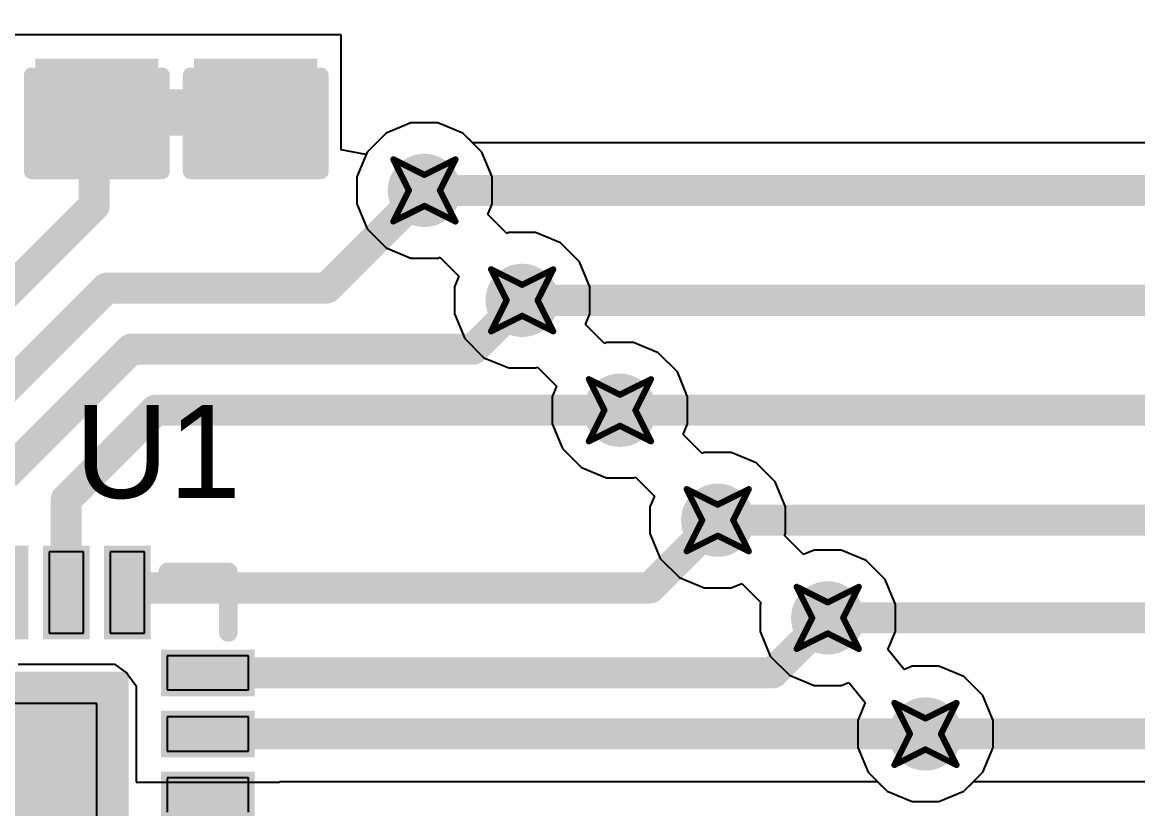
# Model space of a CAD drawing. Header units: inches. Extents: x -0.03 to 9.71, y 0.01 to 4.44.
# Drawn here: x 1.0201 to 1.3794, y 1.9149 to 2.1684 of the extents above; entities that cross this region are included whole.
import ezdxf

# ---------------------------------------------------------------- set-up
doc = ezdxf.new("R2010")
doc.units = ezdxf.units.IN
doc.header["$MEASUREMENT"] = 0
for name, color, linetype in [('Bottom Layer', 5, 'Continuous'), ('Drill Drawing', 1, 'Continuous'), ('Layer 1', 16, 'Continuous'), ('Layer 2', 76, 'Continuous'), ('Top Layer', 1, 'Continuous'), ('Top Overlay', 2, 'Continuous'), ('Top Paste', 8, 'Continuous'), ('Top Solder', 216, 'Continuous'), ('Via Holes', 16, 'Continuous')]:
    doc.layers.add(name, color=color, linetype=linetype)
doc.styles.add('Arial', font='', dxfattribs={"height": 0.2})
doc.styles.get('Arial').set_extended_font_data('Arial')

# ---------------------------------------------------------------- blocks, each defined once
blk = doc.blocks.new('40_LFCSP_WQ__6_6__6')
at = {"layer": 'Top Layer'}
for points in [[(0.08701, 0.08701), (0.08701, -0.08701), (-0.08701, -0.08701), (-0.08701, 0.08701)], [(0.12756, -0.06339), (0.12756, -0.07441), (0.10138, -0.07441), (0.10138, -0.06339)], [(0.12756, -0.08307), (0.12756, -0.09409), (0.10138, -0.09409), (0.10138, -0.08307)], [(0.05472, -0.10138), (0.05472, -0.12756), (0.0437, -0.12756), (0.0437, -0.10138)], [(0.07441, -0.10138), (0.07441, -0.12756), (0.06339, -0.12756), (0.06339, -0.10138)], [(0.09409, -0.10138), (0.09409, -0.12756), (0.08307, -0.12756), (0.08307, -0.10138)]]:
    blk.add_hatch(color=1, dxfattribs=at).paths.add_polyline_path(points)
at = {"layer": 'Top Solder'}
for points in [[(0.08901, 0.08901), (0.08901, -0.08901), (-0.08901, -0.08901), (-0.08901, 0.08901)], [(0.12956, -0.0417), (0.12956, -0.05672), (0.09938, -0.05672), (0.09938, -0.0417)], [(0.12956, -0.06139), (0.12956, -0.07641), (0.09938, -0.07641), (0.09938, -0.06139)], [(0.12956, -0.08107), (0.12956, -0.09609), (0.09938, -0.09609), (0.09938, -0.08107)], [(0.05672, -0.09938), (0.05672, -0.12956), (0.0417, -0.12956), (0.0417, -0.09938)], [(0.07641, -0.09938), (0.07641, -0.12956), (0.06139, -0.12956), (0.06139, -0.09938)], [(0.09609, -0.09938), (0.09609, -0.12956), (0.08107, -0.12956), (0.08107, -0.09938)]]:
    blk.add_hatch(color=216, dxfattribs=at).paths.add_polyline_path(points)
at = {"layer": 'Top Overlay', "const_width": 0.006}
for points in [[(0.12111, -0.10159), (0.12111, -0.12111)], [(0.10159, -0.12111), (0.12111, -0.12111)]]:
    blk.add_lwpolyline(points, dxfattribs=at)
at = {"layer": 'Top Overlay', "const_width": 0.003}
for points in [[(0.11961, -0.10159, 1), (0.12261, -0.10159, 1)], [(0.10009, -0.12111, 1), (0.10309, -0.12111, 1)], [(0.11961, -0.12111, 1), (0.12261, -0.12111, 1)], [(0.11961, -0.12111, 1), (0.12261, -0.12111, 1)]]:
    blk.add_lwpolyline(points, format="xyb", close=True, dxfattribs=at)
at = {"layer": 'Top Paste'}
for p, q in [((0.07874, -0.07874), (0.07874, 0.07874)), ((0.12756, -0.06339), (0.10138, -0.06339)), ((0.10138, -0.06339), (0.10138, -0.07441)), ((0.12756, -0.07441), (0.12756, -0.06339)), ((0.10138, -0.07441), (0.12756, -0.07441)), ((-0.07874, -0.07874), (0.07874, -0.07874)), ((0.12756, -0.08307), (0.10138, -0.08307)), ((0.10138, -0.08307), (0.10138, -0.09409)), ((0.12756, -0.09409), (0.12756, -0.08307)), ((0.10138, -0.09409), (0.12756, -0.09409)), ((0.05472, -0.10138), (0.0437, -0.10138)), ((0.05472, -0.12756), (0.05472, -0.10138)), ((0.07441, -0.10138), (0.06339, -0.10138)), ((0.06339, -0.10138), (0.06339, -0.12756)), ((0.07441, -0.12756), (0.07441, -0.10138)), ((0.08307, -0.10138), (0.08307, -0.12756)), ((0.09409, -0.10138), (0.08307, -0.10138)), ((0.09409, -0.12756), (0.09409, -0.10138)), ((0.0437, -0.12756), (0.05472, -0.12756)), ((0.06339, -0.12756), (0.07441, -0.12756)), ((0.08307, -0.12756), (0.09409, -0.12756))]:
    blk.add_line(p, q, dxfattribs=at)
blk = doc.blocks.new('C___0603_175')
at = {"layer": 'Top Layer'}
for points in [[(-0.015, 0.0175), (-0.015, -0.0175), (-0.045, -0.0175), (-0.045, 0.0175)], [(0.045, 0.0175), (0.045, -0.0175), (0.015, -0.0175), (0.015, 0.0175)]]:
    blk.add_hatch(color=1, dxfattribs=at).paths.add_polyline_path(points)
at = {"layer": 'Top Paste'}
for points in [[(-0.015, 0.0175), (-0.015, -0.0175), (-0.045, -0.0175), (-0.045, 0.0175)], [(0.045, 0.0175), (0.045, -0.0175), (0.015, -0.0175), (0.015, 0.0175)]]:
    blk.add_hatch(color=8, dxfattribs=at).paths.add_polyline_path(points)
at = {"layer": 'Top Solder'}
for points in [[(-0.01264, 0.01986), (-0.01264, -0.01986), (-0.04736, -0.01986), (-0.04736, 0.01986)], [(0.04736, 0.01986), (0.04736, -0.01986), (0.01264, -0.01986), (0.01264, 0.01986)]]:
    blk.add_hatch(color=216, dxfattribs=at).paths.add_polyline_path(points)
at = {"layer": 'Top Overlay', "const_width": 0.005}
for points in [[(-0.018, 0.021), (-0.049, 0.021)], [(-0.049, -0.021), (-0.049, 0.021)], [(0.049, 0.021), (0.018, 0.021)], [(0.049, -0.021), (0.049, 0.021)], [(-0.018, -0.021), (-0.049, -0.021)], [(0.049, -0.021), (0.018, -0.021)]]:
    blk.add_lwpolyline(points, dxfattribs=at)
at = {"layer": 'Top Overlay', "const_width": 0.0025}
for points in [[(-0.05025, 0.021, 1), (-0.04775, 0.021, 1)], [(-0.05025, 0.021, 1), (-0.04775, 0.021, 1)], [(-0.01925, 0.021, 1), (-0.01675, 0.021, 1)], [(0.01675, 0.021, 1), (0.01925, 0.021, 1)], [(0.04775, 0.021, 1), (0.05025, 0.021, 1)], [(0.04775, 0.021, 1), (0.05025, 0.021, 1)], [(-0.05025, -0.021, 1), (-0.04775, -0.021, 1)], [(-0.05025, -0.021, 1), (-0.04775, -0.021, 1)], [(-0.01925, -0.021, 1), (-0.01675, -0.021, 1)], [(0.01675, -0.021, 1), (0.01925, -0.021, 1)], [(0.04775, -0.021, 1), (0.05025, -0.021, 1)], [(0.04775, -0.021, 1), (0.05025, -0.021, 1)]]:
    blk.add_lwpolyline(points, format="xyb", close=True, dxfattribs=at)
blk = doc.blocks.new('C___0603_176')
at = {"layer": 'Top Layer'}
for points in [[(-0.015, 0.0175), (-0.015, -0.0175), (-0.045, -0.0175), (-0.045, 0.0175)], [(0.045, 0.0175), (0.045, -0.0175), (0.015, -0.0175), (0.015, 0.0175)]]:
    blk.add_hatch(color=1, dxfattribs=at).paths.add_polyline_path(points)
at = {"layer": 'Top Paste'}
for points in [[(-0.015, 0.0175), (-0.015, -0.0175), (-0.045, -0.0175), (-0.045, 0.0175)], [(0.045, 0.0175), (0.045, -0.0175), (0.015, -0.0175), (0.015, 0.0175)]]:
    blk.add_hatch(color=8, dxfattribs=at).paths.add_polyline_path(points)
at = {"layer": 'Top Solder'}
for points in [[(-0.01264, 0.01986), (-0.01264, -0.01986), (-0.04736, -0.01986), (-0.04736, 0.01986)], [(0.04736, 0.01986), (0.04736, -0.01986), (0.01264, -0.01986), (0.01264, 0.01986)]]:
    blk.add_hatch(color=216, dxfattribs=at).paths.add_polyline_path(points)
at = {"layer": 'Top Overlay', "const_width": 0.005}
for points in [[(-0.018, 0.021), (-0.049, 0.021)], [(-0.049, -0.021), (-0.049, 0.021)], [(0.049, 0.021), (0.018, 0.021)], [(0.049, -0.021), (0.049, 0.021)], [(-0.018, -0.021), (-0.049, -0.021)], [(0.049, -0.021), (0.018, -0.021)]]:
    blk.add_lwpolyline(points, dxfattribs=at)
at = {"layer": 'Top Overlay', "const_width": 0.0025}
for points in [[(-0.05025, 0.021, 1), (-0.04775, 0.021, 1)], [(-0.05025, 0.021, 1), (-0.04775, 0.021, 1)], [(-0.01925, 0.021, 1), (-0.01675, 0.021, 1)], [(0.01675, 0.021, 1), (0.01925, 0.021, 1)], [(0.04775, 0.021, 1), (0.05025, 0.021, 1)], [(0.04775, 0.021, 1), (0.05025, 0.021, 1)], [(-0.05025, -0.021, 1), (-0.04775, -0.021, 1)], [(-0.05025, -0.021, 1), (-0.04775, -0.021, 1)], [(-0.01925, -0.021, 1), (-0.01675, -0.021, 1)], [(0.01675, -0.021, 1), (0.01925, -0.021, 1)], [(0.04775, -0.021, 1), (0.05025, -0.021, 1)], [(0.04775, -0.021, 1), (0.05025, -0.021, 1)]]:
    blk.add_lwpolyline(points, format="xyb", close=True, dxfattribs=at)

msp = doc.modelspace()

# ---------------------------------------------------------------- hatches: boundary and pattern name
at = {"layer": 'Bottom Layer'}
h = msp.add_hatch(color=5, dxfattribs=at)
edge = h.paths.add_edge_path()
edge.add_arc((1.14961, 2.11417), 0.01181, 0, 360)
h = msp.add_hatch(color=5, dxfattribs=at)
edge = h.paths.add_edge_path()
edge.add_arc((1.1811, 2.07874), 0.01181, 0, 360)
h = msp.add_hatch(color=5, dxfattribs=at)
edge = h.paths.add_edge_path()
edge.add_arc((1.2126, 2.04331), 0.01181, 0, 360)
h = msp.add_hatch(color=5, dxfattribs=at)
edge = h.paths.add_edge_path()
edge.add_arc((1.24409, 2.00787), 0.01181, 0, 360)
h = msp.add_hatch(color=5, dxfattribs=at)
edge = h.paths.add_edge_path()
edge.add_arc((1.27953, 1.97638), 0.01181, 0, 360)
h = msp.add_hatch(color=5, dxfattribs=at)
edge = h.paths.add_edge_path()
edge.add_arc((1.31102, 1.93898), 0.01181, 0, 360)
at = {"layer": 'Layer 1'}
h = msp.add_hatch(color=16, dxfattribs=at)
edge = h.paths.add_edge_path()
edge.add_arc((1.14961, 2.11417), 0.01181, 0, 360)
h = msp.add_hatch(color=16, dxfattribs=at)
edge = h.paths.add_edge_path()
edge.add_arc((1.1811, 2.07874), 0.01181, 0, 360)
h = msp.add_hatch(color=16, dxfattribs=at)
edge = h.paths.add_edge_path()
edge.add_arc((1.2126, 2.04331), 0.01181, 0, 360)
h = msp.add_hatch(color=16, dxfattribs=at)
edge = h.paths.add_edge_path()
edge.add_arc((1.24409, 2.00787), 0.01181, 0, 360)
h = msp.add_hatch(color=16, dxfattribs=at)
edge = h.paths.add_edge_path()
edge.add_arc((1.27953, 1.97638), 0.01181, 0, 360)
h = msp.add_hatch(color=16, dxfattribs=at)
edge = h.paths.add_edge_path()
edge.add_arc((1.31102, 1.93898), 0.01181, 0, 360)
at = {"layer": 'Layer 2'}
h = msp.add_hatch(color=76, dxfattribs=at)
edge = h.paths.add_edge_path()
edge.add_arc((1.14961, 2.11417), 0.01181, 0, 360)
h = msp.add_hatch(color=76, dxfattribs=at)
edge = h.paths.add_edge_path()
edge.add_arc((1.1811, 2.07874), 0.01181, 0, 360)
h = msp.add_hatch(color=76, dxfattribs=at)
edge = h.paths.add_edge_path()
edge.add_arc((1.2126, 2.04331), 0.01181, 0, 360)
h = msp.add_hatch(color=76, dxfattribs=at)
edge = h.paths.add_edge_path()
edge.add_arc((1.24409, 2.00787), 0.01181, 0, 360)
h = msp.add_hatch(color=76, dxfattribs=at)
edge = h.paths.add_edge_path()
edge.add_arc((1.27953, 1.97638), 0.01181, 0, 360)
h = msp.add_hatch(color=76, dxfattribs=at)
edge = h.paths.add_edge_path()
edge.add_arc((1.31102, 1.93898), 0.01181, 0, 360)
at = {"layer": 'Top Layer'}
h = msp.add_hatch(color=1, dxfattribs=at)
edge = h.paths.add_edge_path()
edge.add_arc((1.14961, 2.11417), 0.01181, 0, 360)
h = msp.add_hatch(color=1, dxfattribs=at)
edge = h.paths.add_edge_path()
edge.add_arc((1.1811, 2.07874), 0.01181, 0, 360)
h = msp.add_hatch(color=1, dxfattribs=at)
edge = h.paths.add_edge_path()
edge.add_arc((1.2126, 2.04331), 0.01181, 0, 360)
h = msp.add_hatch(color=1, dxfattribs=at)
edge = h.paths.add_edge_path()
edge.add_arc((1.24409, 2.00787), 0.01181, 0, 360)
h = msp.add_hatch(color=1, dxfattribs=at)
edge = h.paths.add_edge_path()
edge.add_arc((1.27953, 1.97638), 0.01181, 0, 360)
h = msp.add_hatch(color=1, dxfattribs=at)
edge = h.paths.add_edge_path()
edge.add_arc((1.31102, 1.93898), 0.01181, 0, 360)
at = {"layer": 'Via Holes'}
h = msp.add_hatch(color=7, dxfattribs=at)
edge = h.paths.add_edge_path()
edge.add_arc((1.14961, 2.11417), 0.00591, 0, 360)
h = msp.add_hatch(color=7, dxfattribs=at)
edge = h.paths.add_edge_path()
edge.add_arc((1.1811, 2.07874), 0.00591, 0, 360)
h = msp.add_hatch(color=7, dxfattribs=at)
edge = h.paths.add_edge_path()
edge.add_arc((1.2126, 2.04331), 0.00591, 0, 360)
h = msp.add_hatch(color=7, dxfattribs=at)
edge = h.paths.add_edge_path()
edge.add_arc((1.24409, 2.00787), 0.00591, 0, 360)
h = msp.add_hatch(color=7, dxfattribs=at)
edge = h.paths.add_edge_path()
edge.add_arc((1.27953, 1.97638), 0.00591, 0, 360)
h = msp.add_hatch(color=7, dxfattribs=at)
edge = h.paths.add_edge_path()
edge.add_arc((1.31102, 1.93898), 0.00591, 0, 360)

# ---------------------------------------------------------------- linework, layer by layer
at = {"layer": 'Bottom Layer'}
for p, q in [((1.14527, 2.13598), (1.13725, 2.13266)), ((1.15394, 2.13598), (1.14527, 2.13598)), ((1.16196, 2.13266), (1.15394, 2.13598)), ((1.13725, 2.13266), (1.13112, 2.12653)), ((1.16516, 2.12947), (1.16196, 2.13266)), ((1.39783, 2.12947), (1.16516, 2.12947)), ((1.13112, 2.12653), (1.1278, 2.11851)), ((1.1278, 2.11851), (1.1278, 2.10984)), ((1.1278, 2.10984), (1.13112, 2.10182)), ((1.13112, 2.10182), (1.13725, 2.09568)), ((1.13725, 2.09568), (1.14527, 2.09236)), ((1.14527, 2.09236), (1.15394, 2.09236)), ((1.15394, 2.09236), (1.15459, 2.09263)), ((1.15459, 2.09263), (1.16071, 2.08651)), ((1.16071, 2.08651), (1.15929, 2.08308)), ((1.15929, 2.08308), (1.15929, 2.0744)), ((1.15929, 2.0744), (1.16261, 2.06639)), ((1.16261, 2.06639), (1.16875, 2.06025)), ((1.16875, 2.06025), (1.17676, 2.05693)), ((1.17676, 2.05693), (1.18544, 2.05693)), ((1.18544, 2.05693), (1.18608, 2.0572)), ((1.18608, 2.0572), (1.19221, 2.05107)), ((1.19221, 2.05107), (1.19079, 2.04765)), ((1.19079, 2.04765), (1.19079, 2.03897)), ((1.19079, 2.03897), (1.19411, 2.03095)), ((1.19411, 2.03095), (1.20024, 2.02482)), ((1.20024, 2.02482), (1.20826, 2.0215)), ((1.20826, 2.0215), (1.21694, 2.0215)), ((1.21694, 2.0215), (1.21758, 2.02176)), ((1.21758, 2.02176), (1.2237, 2.01564)), ((1.2237, 2.01564), (1.22228, 2.01221)), ((1.22228, 2.01221), (1.22228, 2.00354)), ((1.22228, 2.00354), (1.2256, 1.99552)), ((1.2256, 1.99552), (1.23174, 1.98938)), ((1.23174, 1.98938), (1.23976, 1.98606)), ((1.24843, 1.98606), (1.25186, 1.98748)), ((1.25186, 1.98748), (1.25798, 1.98136)), ((1.23976, 1.98606), (1.24843, 1.98606)), ((1.25798, 1.98136), (1.25772, 1.98072)), ((1.25772, 1.98072), (1.25772, 1.97204)), ((1.25772, 1.97204), (1.26104, 1.96402)), ((1.26104, 1.96402), (1.26717, 1.95789)), ((1.26717, 1.95789), (1.27519, 1.95457)), ((1.28387, 1.95457), (1.28629, 1.95557)), ((1.28629, 1.95557), (1.28645, 1.95546)), ((1.28645, 1.95546), (1.29162, 1.94912)), ((1.27519, 1.95457), (1.28387, 1.95457)), ((1.29162, 1.94912), (1.28921, 1.94332)), ((1.28921, 1.94332), (1.28921, 1.93464)), ((1.28921, 1.93464), (1.29253, 1.92662)), ((1.29253, 1.92662), (1.29867, 1.92049)), ((1.32338, 1.92049), (1.32658, 1.92368)), ((1.32658, 1.92368), (1.55925, 1.92368)), ((1.29867, 1.92049), (1.30669, 1.91717)), ((1.31536, 1.91717), (1.32338, 1.92049)), ((1.30669, 1.91717), (1.31536, 1.91717))]:
    msp.add_line(p, q, dxfattribs=at)
at = {"layer": 'Bottom Layer', "const_width": 0.01}
for points in [[(1.14961, 2.11417), (1.41339, 2.11417)], [(1.1811, 2.07874), (1.44488, 2.07874)], [(1.2126, 2.04331), (1.47638, 2.04331)], [(1.24409, 2.00787), (1.50787, 2.00787)], [(1.27953, 1.97638), (1.54331, 1.97638)], [(1.31102, 1.93898), (1.5748, 1.93898)]]:
    msp.add_lwpolyline(points, dxfattribs=at)
at = {"layer": 'Bottom Layer', "const_width": 0.005}
for points in [[(1.14711, 2.11417, 1), (1.15211, 2.11417, 1)], [(1.1786, 2.07874, 1), (1.1836, 2.07874, 1)], [(1.2101, 2.04331, 1), (1.2151, 2.04331, 1)], [(1.24159, 2.00787, 1), (1.24659, 2.00787, 1)], [(1.27703, 1.97638, 1), (1.28203, 1.97638, 1)], [(1.30852, 1.93898, 1), (1.31352, 1.93898, 1)]]:
    msp.add_lwpolyline(points, format="xyb", close=True, dxfattribs=at)
at = {"layer": 'Drill Drawing', "const_width": 0.002}
for points in [[(1.13961, 2.12417), (1.14961, 2.11917)], [(1.13961, 2.12417), (1.14461, 2.11417)], [(1.14961, 2.11917), (1.15961, 2.12417)], [(1.15461, 2.11417), (1.15961, 2.12417)], [(1.13961, 2.10417), (1.14461, 2.11417)], [(1.15461, 2.11417), (1.15961, 2.10417)], [(1.13961, 2.10417), (1.14961, 2.10917)], [(1.14961, 2.10917), (1.15961, 2.10417)], [(1.1711, 2.08874), (1.1811, 2.08374)], [(1.1711, 2.08874), (1.1761, 2.07874)], [(1.1811, 2.08374), (1.1911, 2.08874)], [(1.1861, 2.07874), (1.1911, 2.08874)], [(1.1711, 2.06874), (1.1761, 2.07874)], [(1.1861, 2.07874), (1.1911, 2.06874)], [(1.1711, 2.06874), (1.1811, 2.07374)], [(1.1811, 2.07374), (1.1911, 2.06874)], [(1.2026, 2.05331), (1.2126, 2.04831)], [(1.2026, 2.05331), (1.2076, 2.04331)], [(1.2126, 2.04831), (1.2226, 2.05331)], [(1.2176, 2.04331), (1.2226, 2.05331)], [(1.2026, 2.03331), (1.2076, 2.04331)], [(1.2176, 2.04331), (1.2226, 2.03331)], [(1.2026, 2.03331), (1.2126, 2.03831)], [(1.2126, 2.03831), (1.2226, 2.03331)], [(1.23409, 2.01787), (1.24409, 2.01287)], [(1.23409, 2.01787), (1.23909, 2.00787)], [(1.24409, 2.01287), (1.25409, 2.01787)], [(1.24909, 2.00787), (1.25409, 2.01787)], [(1.23409, 1.99787), (1.23909, 2.00787)], [(1.24909, 2.00787), (1.25409, 1.99787)], [(1.23409, 1.99787), (1.24409, 2.00287)], [(1.24409, 2.00287), (1.25409, 1.99787)], [(1.26953, 1.98638), (1.27953, 1.98138)], [(1.26953, 1.98638), (1.27453, 1.97638)], [(1.27953, 1.98138), (1.28953, 1.98638)], [(1.28453, 1.97638), (1.28953, 1.98638)], [(1.26953, 1.96638), (1.27453, 1.97638)], [(1.28453, 1.97638), (1.28953, 1.96638)], [(1.26953, 1.96638), (1.27953, 1.97138)], [(1.27953, 1.97138), (1.28953, 1.96638)], [(1.30102, 1.94898), (1.31102, 1.94398)], [(1.30102, 1.94898), (1.30602, 1.93898)], [(1.31102, 1.94398), (1.32102, 1.94898)], [(1.31602, 1.93898), (1.32102, 1.94898)], [(1.30102, 1.92898), (1.30602, 1.93898)], [(1.31602, 1.93898), (1.32102, 1.92898)], [(1.30102, 1.92898), (1.31102, 1.93398)], [(1.31102, 1.93398), (1.32102, 1.92898)]]:
    msp.add_lwpolyline(points, dxfattribs=at)
at = {"layer": 'Drill Drawing', "const_width": 0.001}
for points in [[(1.13911, 2.12417, 1), (1.14011, 2.12417, 1)], [(1.13911, 2.12417, 1), (1.14011, 2.12417, 1)], [(1.15911, 2.12417, 1), (1.16011, 2.12417, 1)], [(1.15911, 2.12417, 1), (1.16011, 2.12417, 1)], [(1.14911, 2.11917, 1), (1.15011, 2.11917, 1)], [(1.14911, 2.11917, 1), (1.15011, 2.11917, 1)], [(1.14411, 2.11417, 1), (1.14511, 2.11417, 1)], [(1.14411, 2.11417, 1), (1.14511, 2.11417, 1)], [(1.15411, 2.11417, 1), (1.15511, 2.11417, 1)], [(1.15411, 2.11417, 1), (1.15511, 2.11417, 1)], [(1.14911, 2.10917, 1), (1.15011, 2.10917, 1)], [(1.14911, 2.10917, 1), (1.15011, 2.10917, 1)], [(1.13911, 2.10417, 1), (1.14011, 2.10417, 1)], [(1.13911, 2.10417, 1), (1.14011, 2.10417, 1)], [(1.15911, 2.10417, 1), (1.16011, 2.10417, 1)], [(1.15911, 2.10417, 1), (1.16011, 2.10417, 1)], [(1.1706, 2.08874, 1), (1.1716, 2.08874, 1)], [(1.1706, 2.08874, 1), (1.1716, 2.08874, 1)], [(1.1906, 2.08874, 1), (1.1916, 2.08874, 1)], [(1.1906, 2.08874, 1), (1.1916, 2.08874, 1)], [(1.1806, 2.08374, 1), (1.1816, 2.08374, 1)], [(1.1806, 2.08374, 1), (1.1816, 2.08374, 1)], [(1.1756, 2.07874, 1), (1.1766, 2.07874, 1)], [(1.1756, 2.07874, 1), (1.1766, 2.07874, 1)], [(1.1856, 2.07874, 1), (1.1866, 2.07874, 1)], [(1.1856, 2.07874, 1), (1.1866, 2.07874, 1)], [(1.1806, 2.07374, 1), (1.1816, 2.07374, 1)], [(1.1806, 2.07374, 1), (1.1816, 2.07374, 1)], [(1.1706, 2.06874, 1), (1.1716, 2.06874, 1)], [(1.1706, 2.06874, 1), (1.1716, 2.06874, 1)], [(1.1906, 2.06874, 1), (1.1916, 2.06874, 1)], [(1.1906, 2.06874, 1), (1.1916, 2.06874, 1)], [(1.2021, 2.05331, 1), (1.2031, 2.05331, 1)], [(1.2021, 2.05331, 1), (1.2031, 2.05331, 1)], [(1.2221, 2.05331, 1), (1.2231, 2.05331, 1)], [(1.2221, 2.05331, 1), (1.2231, 2.05331, 1)], [(1.2121, 2.04831, 1), (1.2131, 2.04831, 1)], [(1.2121, 2.04831, 1), (1.2131, 2.04831, 1)], [(1.2071, 2.04331, 1), (1.2081, 2.04331, 1)], [(1.2071, 2.04331, 1), (1.2081, 2.04331, 1)], [(1.2171, 2.04331, 1), (1.2181, 2.04331, 1)], [(1.2171, 2.04331, 1), (1.2181, 2.04331, 1)], [(1.2121, 2.03831, 1), (1.2131, 2.03831, 1)], [(1.2121, 2.03831, 1), (1.2131, 2.03831, 1)], [(1.2021, 2.03331, 1), (1.2031, 2.03331, 1)], [(1.2021, 2.03331, 1), (1.2031, 2.03331, 1)], [(1.2221, 2.03331, 1), (1.2231, 2.03331, 1)], [(1.2221, 2.03331, 1), (1.2231, 2.03331, 1)], [(1.23359, 2.01787, 1), (1.23459, 2.01787, 1)], [(1.23359, 2.01787, 1), (1.23459, 2.01787, 1)], [(1.25359, 2.01787, 1), (1.25459, 2.01787, 1)], [(1.25359, 2.01787, 1), (1.25459, 2.01787, 1)], [(1.24359, 2.01287, 1), (1.24459, 2.01287, 1)], [(1.24359, 2.01287, 1), (1.24459, 2.01287, 1)], [(1.23859, 2.00787, 1), (1.23959, 2.00787, 1)], [(1.23859, 2.00787, 1), (1.23959, 2.00787, 1)], [(1.24859, 2.00787, 1), (1.24959, 2.00787, 1)], [(1.24859, 2.00787, 1), (1.24959, 2.00787, 1)], [(1.24359, 2.00287, 1), (1.24459, 2.00287, 1)], [(1.24359, 2.00287, 1), (1.24459, 2.00287, 1)], [(1.23359, 1.99787, 1), (1.23459, 1.99787, 1)], [(1.23359, 1.99787, 1), (1.23459, 1.99787, 1)], [(1.25359, 1.99787, 1), (1.25459, 1.99787, 1)], [(1.25359, 1.99787, 1), (1.25459, 1.99787, 1)], [(1.26903, 1.98638, 1), (1.27003, 1.98638, 1)], [(1.26903, 1.98638, 1), (1.27003, 1.98638, 1)], [(1.28903, 1.98638, 1), (1.29003, 1.98638, 1)], [(1.28903, 1.98638, 1), (1.29003, 1.98638, 1)], [(1.27903, 1.98138, 1), (1.28003, 1.98138, 1)], [(1.27903, 1.98138, 1), (1.28003, 1.98138, 1)], [(1.27403, 1.97638, 1), (1.27503, 1.97638, 1)], [(1.27403, 1.97638, 1), (1.27503, 1.97638, 1)], [(1.28403, 1.97638, 1), (1.28503, 1.97638, 1)], [(1.28403, 1.97638, 1), (1.28503, 1.97638, 1)], [(1.27903, 1.97138, 1), (1.28003, 1.97138, 1)], [(1.27903, 1.97138, 1), (1.28003, 1.97138, 1)], [(1.26903, 1.96638, 1), (1.27003, 1.96638, 1)], [(1.26903, 1.96638, 1), (1.27003, 1.96638, 1)], [(1.28903, 1.96638, 1), (1.29003, 1.96638, 1)], [(1.28903, 1.96638, 1), (1.29003, 1.96638, 1)], [(1.30052, 1.94898, 1), (1.30152, 1.94898, 1)], [(1.30052, 1.94898, 1), (1.30152, 1.94898, 1)], [(1.32052, 1.94898, 1), (1.32152, 1.94898, 1)], [(1.32052, 1.94898, 1), (1.32152, 1.94898, 1)], [(1.31052, 1.94398, 1), (1.31152, 1.94398, 1)], [(1.31052, 1.94398, 1), (1.31152, 1.94398, 1)], [(1.30552, 1.93898, 1), (1.30652, 1.93898, 1)], [(1.30552, 1.93898, 1), (1.30652, 1.93898, 1)], [(1.31552, 1.93898, 1), (1.31652, 1.93898, 1)], [(1.31552, 1.93898, 1), (1.31652, 1.93898, 1)], [(1.31052, 1.93398, 1), (1.31152, 1.93398, 1)], [(1.31052, 1.93398, 1), (1.31152, 1.93398, 1)], [(1.30052, 1.92898, 1), (1.30152, 1.92898, 1)], [(1.30052, 1.92898, 1), (1.30152, 1.92898, 1)], [(1.32052, 1.92898, 1), (1.32152, 1.92898, 1)], [(1.32052, 1.92898, 1), (1.32152, 1.92898, 1)]]:
    msp.add_lwpolyline(points, format="xyb", close=True, dxfattribs=at)
at = {"layer": 'Layer 1'}
for p, q in [((1.14527, 2.13598), (1.13725, 2.13266)), ((1.15394, 2.13598), (1.14527, 2.13598)), ((1.16196, 2.13266), (1.15394, 2.13598)), ((1.13725, 2.13266), (1.13112, 2.12653)), ((1.1681, 2.12653), (1.16196, 2.13266)), ((1.13112, 2.12653), (1.1278, 2.11851)), ((1.17142, 2.11851), (1.1681, 2.12653)), ((1.1278, 2.11851), (1.1278, 2.10984)), ((1.17142, 2.10984), (1.17142, 2.11851)), ((1.1278, 2.10984), (1.13112, 2.10182)), ((1.17, 2.10641), (1.17142, 2.10984)), ((1.17612, 2.10029), (1.17, 2.10641)), ((1.13112, 2.10182), (1.13725, 2.09568)), ((1.17676, 2.10055), (1.17612, 2.10029)), ((1.18544, 2.10055), (1.17676, 2.10055)), ((1.19346, 2.09723), (1.18544, 2.10055)), ((1.13725, 2.09568), (1.14527, 2.09236)), ((1.19959, 2.0911), (1.19346, 2.09723)), ((1.14527, 2.09236), (1.15394, 2.09236)), ((1.15394, 2.09236), (1.15459, 2.09263)), ((1.15459, 2.09263), (1.16071, 2.08651)), ((1.20291, 2.08308), (1.19959, 2.0911)), ((1.16071, 2.08651), (1.15929, 2.08308)), ((1.15929, 2.08308), (1.15929, 2.0744)), ((1.20291, 2.0744), (1.20291, 2.08308)), ((1.15929, 2.0744), (1.16261, 2.06639)), ((1.20149, 2.07098), (1.20291, 2.0744)), ((1.20762, 2.06485), (1.20149, 2.07098)), ((1.16261, 2.06639), (1.16875, 2.06025)), ((1.20826, 2.06512), (1.20762, 2.06485)), ((1.21694, 2.06512), (1.20826, 2.06512)), ((1.22495, 2.0618), (1.21694, 2.06512)), ((1.16875, 2.06025), (1.17676, 2.05693)), ((1.23109, 2.05566), (1.22495, 2.0618)), ((1.17676, 2.05693), (1.18544, 2.05693)), ((1.18544, 2.05693), (1.18608, 2.0572)), ((1.18608, 2.0572), (1.19221, 2.05107)), ((1.23441, 2.04765), (1.23109, 2.05566)), ((1.19221, 2.05107), (1.19079, 2.04765)), ((1.19079, 2.04765), (1.19079, 2.03897)), ((1.23441, 2.03897), (1.23441, 2.04765)), ((1.19079, 2.03897), (1.19411, 2.03095)), ((1.23299, 2.03554), (1.23441, 2.03897)), ((1.23911, 2.02942), (1.23299, 2.03554)), ((1.19411, 2.03095), (1.20024, 2.02482)), ((1.23976, 2.02969), (1.23911, 2.02942)), ((1.24843, 2.02969), (1.23976, 2.02969)), ((1.25645, 2.02637), (1.24843, 2.02969)), ((1.20024, 2.02482), (1.20826, 2.0215)), ((1.26259, 2.02023), (1.25645, 2.02637)), ((1.20826, 2.0215), (1.21694, 2.0215)), ((1.21694, 2.0215), (1.21758, 2.02176)), ((1.21758, 2.02176), (1.2237, 2.01564)), ((1.26591, 2.01221), (1.26259, 2.02023)), ((1.2237, 2.01564), (1.22228, 2.01221)), ((1.22228, 2.01221), (1.22228, 2.00354)), ((1.26591, 2.00354), (1.26591, 2.01221)), ((1.22228, 2.00354), (1.2256, 1.99552)), ((1.26564, 2.00289), (1.26591, 2.00354)), ((1.27176, 1.99677), (1.26564, 2.00289)), ((1.27519, 1.99819), (1.27176, 1.99677)), ((1.28387, 1.99819), (1.27519, 1.99819)), ((1.29188, 1.99487), (1.28387, 1.99819)), ((1.2256, 1.99552), (1.23174, 1.98938)), ((1.29802, 1.98873), (1.29188, 1.99487)), ((1.23174, 1.98938), (1.23976, 1.98606)), ((1.24843, 1.98606), (1.25186, 1.98748)), ((1.25186, 1.98748), (1.25798, 1.98136)), ((1.30134, 1.98072), (1.29802, 1.98873)), ((1.23976, 1.98606), (1.24843, 1.98606)), ((1.25798, 1.98136), (1.25772, 1.98072)), ((1.25772, 1.98072), (1.25772, 1.97204)), ((1.30134, 1.97204), (1.30134, 1.98072)), ((1.25772, 1.97204), (1.26104, 1.96402)), ((1.29893, 1.96624), (1.30134, 1.97204)), ((1.3041, 1.95989), (1.29893, 1.96624)), ((1.26104, 1.96402), (1.26717, 1.95789)), ((1.30426, 1.95978), (1.3041, 1.95989)), ((1.30669, 1.96079), (1.30426, 1.95978)), ((1.31536, 1.96079), (1.30669, 1.96079)), ((1.32338, 1.95747), (1.31536, 1.96079)), ((1.26717, 1.95789), (1.27519, 1.95457)), ((1.28387, 1.95457), (1.28629, 1.95557)), ((1.28629, 1.95557), (1.28645, 1.95546)), ((1.28645, 1.95546), (1.29162, 1.94912)), ((1.32951, 1.95133), (1.32338, 1.95747)), ((1.27519, 1.95457), (1.28387, 1.95457)), ((1.33283, 1.94332), (1.32951, 1.95133)), ((1.29162, 1.94912), (1.28921, 1.94332)), ((1.28921, 1.94332), (1.28921, 1.93464)), ((1.33283, 1.93464), (1.33283, 1.94332)), ((1.28921, 1.93464), (1.29253, 1.92662)), ((1.32951, 1.92662), (1.33283, 1.93464)), ((1.29253, 1.92662), (1.29867, 1.92049)), ((1.32338, 1.92049), (1.32951, 1.92662)), ((1.29867, 1.92049), (1.30669, 1.91717)), ((1.31536, 1.91717), (1.32338, 1.92049)), ((1.30669, 1.91717), (1.31536, 1.91717))]:
    msp.add_line(p, q, dxfattribs=at)
at = {"layer": 'Layer 2'}
for p, q in [((1.14527, 2.13598), (1.13725, 2.13266)), ((1.15394, 2.13598), (1.14527, 2.13598)), ((1.16196, 2.13266), (1.15394, 2.13598)), ((1.13725, 2.13266), (1.13112, 2.12653)), ((1.1681, 2.12653), (1.16196, 2.13266)), ((1.13112, 2.12653), (1.1278, 2.11851)), ((1.17142, 2.11851), (1.1681, 2.12653)), ((1.1278, 2.11851), (1.1278, 2.10984)), ((1.17142, 2.10984), (1.17142, 2.11851)), ((1.1278, 2.10984), (1.13112, 2.10182)), ((1.17, 2.10641), (1.17142, 2.10984)), ((1.17612, 2.10029), (1.17, 2.10641)), ((1.13112, 2.10182), (1.13725, 2.09568)), ((1.17676, 2.10055), (1.17612, 2.10029)), ((1.18544, 2.10055), (1.17676, 2.10055)), ((1.19346, 2.09723), (1.18544, 2.10055)), ((1.13725, 2.09568), (1.14527, 2.09236)), ((1.19959, 2.0911), (1.19346, 2.09723)), ((1.14527, 2.09236), (1.15394, 2.09236)), ((1.15394, 2.09236), (1.15459, 2.09263)), ((1.15459, 2.09263), (1.16071, 2.08651)), ((1.20291, 2.08308), (1.19959, 2.0911)), ((1.16071, 2.08651), (1.15929, 2.08308)), ((1.15929, 2.08308), (1.15929, 2.0744)), ((1.20291, 2.0744), (1.20291, 2.08308)), ((1.15929, 2.0744), (1.16261, 2.06639)), ((1.20149, 2.07098), (1.20291, 2.0744)), ((1.20762, 2.06485), (1.20149, 2.07098)), ((1.16261, 2.06639), (1.16875, 2.06025)), ((1.20826, 2.06512), (1.20762, 2.06485)), ((1.21694, 2.06512), (1.20826, 2.06512)), ((1.22495, 2.0618), (1.21694, 2.06512)), ((1.16875, 2.06025), (1.17676, 2.05693)), ((1.23109, 2.05566), (1.22495, 2.0618)), ((1.17676, 2.05693), (1.18544, 2.05693)), ((1.18544, 2.05693), (1.18608, 2.0572)), ((1.18608, 2.0572), (1.19221, 2.05107)), ((1.23441, 2.04765), (1.23109, 2.05566)), ((1.19221, 2.05107), (1.19079, 2.04765)), ((1.19079, 2.04765), (1.19079, 2.03897)), ((1.23441, 2.03897), (1.23441, 2.04765)), ((1.19079, 2.03897), (1.19411, 2.03095)), ((1.23299, 2.03554), (1.23441, 2.03897)), ((1.23911, 2.02942), (1.23299, 2.03554)), ((1.19411, 2.03095), (1.20024, 2.02482)), ((1.23976, 2.02969), (1.23911, 2.02942)), ((1.24843, 2.02969), (1.23976, 2.02969)), ((1.25645, 2.02637), (1.24843, 2.02969)), ((1.20024, 2.02482), (1.20826, 2.0215)), ((1.26259, 2.02023), (1.25645, 2.02637)), ((1.20826, 2.0215), (1.21694, 2.0215)), ((1.21694, 2.0215), (1.21758, 2.02176)), ((1.21758, 2.02176), (1.2237, 2.01564)), ((1.26591, 2.01221), (1.26259, 2.02023)), ((1.2237, 2.01564), (1.22228, 2.01221)), ((1.22228, 2.01221), (1.22228, 2.00354)), ((1.26591, 2.00354), (1.26591, 2.01221)), ((1.22228, 2.00354), (1.2256, 1.99552)), ((1.26564, 2.00289), (1.26591, 2.00354)), ((1.27176, 1.99677), (1.26564, 2.00289)), ((1.27519, 1.99819), (1.27176, 1.99677)), ((1.28387, 1.99819), (1.27519, 1.99819)), ((1.29188, 1.99487), (1.28387, 1.99819)), ((1.2256, 1.99552), (1.23174, 1.98938)), ((1.29802, 1.98873), (1.29188, 1.99487)), ((1.23174, 1.98938), (1.23976, 1.98606)), ((1.24843, 1.98606), (1.25186, 1.98748)), ((1.25186, 1.98748), (1.25798, 1.98136)), ((1.30134, 1.98072), (1.29802, 1.98873)), ((1.23976, 1.98606), (1.24843, 1.98606)), ((1.25798, 1.98136), (1.25772, 1.98072)), ((1.25772, 1.98072), (1.25772, 1.97204)), ((1.30134, 1.97204), (1.30134, 1.98072)), ((1.25772, 1.97204), (1.26104, 1.96402)), ((1.29893, 1.96624), (1.30134, 1.97204)), ((1.3041, 1.95989), (1.29893, 1.96624)), ((1.26104, 1.96402), (1.26717, 1.95789)), ((1.30426, 1.95978), (1.3041, 1.95989)), ((1.30669, 1.96079), (1.30426, 1.95978)), ((1.31536, 1.96079), (1.30669, 1.96079)), ((1.32338, 1.95747), (1.31536, 1.96079)), ((1.26717, 1.95789), (1.27519, 1.95457)), ((1.28387, 1.95457), (1.28629, 1.95557)), ((1.28629, 1.95557), (1.28645, 1.95546)), ((1.28645, 1.95546), (1.29162, 1.94912)), ((1.32951, 1.95133), (1.32338, 1.95747)), ((1.27519, 1.95457), (1.28387, 1.95457)), ((1.33283, 1.94332), (1.32951, 1.95133)), ((1.29162, 1.94912), (1.28921, 1.94332)), ((1.28921, 1.94332), (1.28921, 1.93464)), ((1.33283, 1.93464), (1.33283, 1.94332)), ((1.28921, 1.93464), (1.29253, 1.92662)), ((1.32951, 1.92662), (1.33283, 1.93464)), ((1.29253, 1.92662), (1.29867, 1.92049)), ((1.32338, 1.92049), (1.32951, 1.92662)), ((1.29867, 1.92049), (1.30669, 1.91717)), ((1.31536, 1.91717), (1.32338, 1.92049)), ((1.30669, 1.91717), (1.31536, 1.91717))]:
    msp.add_line(p, q, dxfattribs=at)
at = {"layer": 'Top Layer'}
for p, q in [((1.12278, 2.16429), (0.93556, 2.16429)), ((1.12278, 2.1273), (1.12278, 2.16429)), ((1.14527, 2.13598), (1.13725, 2.13266)), ((1.15394, 2.13598), (1.14527, 2.13598)), ((1.16196, 2.13266), (1.15394, 2.13598)), ((1.13725, 2.13266), (1.13112, 2.12653)), ((1.1681, 2.12653), (1.16196, 2.13266)), ((1.13078, 2.12571), (1.12278, 2.1273)), ((1.13112, 2.12653), (1.13078, 2.12571)), ((1.17142, 2.11851), (1.1681, 2.12653)), ((1.17142, 2.10984), (1.17142, 2.11851)), ((1.17, 2.10641), (1.17142, 2.10984)), ((1.17612, 2.10029), (1.17, 2.10641)), ((1.17676, 2.10055), (1.17612, 2.10029)), ((1.18544, 2.10055), (1.17676, 2.10055)), ((1.19346, 2.09723), (1.18544, 2.10055)), ((1.19959, 2.0911), (1.19346, 2.09723)), ((1.20291, 2.08308), (1.19959, 2.0911)), ((1.20291, 2.0744), (1.20291, 2.08308)), ((1.20149, 2.07098), (1.20291, 2.0744)), ((1.20762, 2.06485), (1.20149, 2.07098)), ((1.20826, 2.06512), (1.20762, 2.06485)), ((1.21694, 2.06512), (1.20826, 2.06512)), ((1.22495, 2.0618), (1.21694, 2.06512)), ((1.23109, 2.05566), (1.22495, 2.0618)), ((1.23441, 2.04765), (1.23109, 2.05566)), ((1.23441, 2.03897), (1.23441, 2.04765)), ((1.23299, 2.03554), (1.23441, 2.03897)), ((1.23911, 2.02942), (1.23299, 2.03554)), ((1.23976, 2.02969), (1.23911, 2.02942)), ((1.24843, 2.02969), (1.23976, 2.02969)), ((1.25645, 2.02637), (1.24843, 2.02969)), ((1.26259, 2.02023), (1.25645, 2.02637)), ((1.26591, 2.01221), (1.26259, 2.02023)), ((1.26591, 2.00354), (1.26591, 2.01221)), ((1.26564, 2.00289), (1.26591, 2.00354)), ((1.27176, 1.99677), (1.26564, 2.00289)), ((1.27519, 1.99819), (1.27176, 1.99677)), ((1.28387, 1.99819), (1.27519, 1.99819)), ((1.29188, 1.99487), (1.28387, 1.99819)), ((1.29802, 1.98873), (1.29188, 1.99487)), ((1.30134, 1.98072), (1.29802, 1.98873)), ((1.30134, 1.97204), (1.30134, 1.98072)), ((1.29893, 1.96624), (1.30134, 1.97204)), ((1.3041, 1.95989), (1.29893, 1.96624)), ((1.01874, 1.96146), (1.04977, 1.96146)), ((1.04977, 1.96146), (1.04977, 1.96146)), ((1.04977, 1.96146), (1.04977, 1.96146)), ((1.04977, 1.96146), (1.05379, 1.95858)), ((1.05379, 1.95858), (1.05673, 1.95449)), ((1.30426, 1.95978), (1.3041, 1.95989)), ((1.30669, 1.96079), (1.30426, 1.95978)), ((1.31536, 1.96079), (1.30669, 1.96079)), ((1.32338, 1.95747), (1.31536, 1.96079)), ((1.32951, 1.95133), (1.32338, 1.95747)), ((1.05673, 1.95449), (1.05673, 1.95449)), ((1.05673, 1.95449), (1.05673, 1.95449)), ((1.05673, 1.95449), (1.05673, 1.92347)), ((1.33283, 1.94332), (1.32951, 1.95133)), ((1.33283, 1.93464), (1.33283, 1.94332)), ((1.32951, 1.92662), (1.33283, 1.93464)), ((1.32338, 1.92049), (1.32951, 1.92662)), ((1.05673, 1.92347), (1.10291, 1.92347)), ((1.10291, 1.92347), (1.10291, 1.92368)), ((1.10291, 1.92368), (1.29547, 1.92368)), ((1.29547, 1.92368), (1.29867, 1.92049)), ((1.29867, 1.92049), (1.30669, 1.91717)), ((1.31536, 1.91717), (1.32338, 1.92049)), ((1.30669, 1.91717), (1.31536, 1.91717))]:
    msp.add_line(p, q, dxfattribs=at)
for points, const_width in [([(1.04319, 2.13929), (1.09528, 2.13929)], 0.015), ([(1.04319, 2.10919), (1.04319, 2.13929)], 0.01), ([(1.11811, 2.08268), (1.14961, 2.11417)], 0.01), ([(0.9752, 2.0412), (1.04319, 2.10919)], 0.01), ([(0.99488, 2.03032), (1.04724, 2.08268)], 0.01), ([(1.04724, 2.08268), (1.11811, 2.08268)], 0.01), ([(1.16535, 2.06299), (1.1811, 2.07874)], 0.01), ([(1.01457, 2.02244), (1.05512, 2.06299)], 0.01), ([(1.05512, 2.06299), (1.16535, 2.06299)], 0.01), ([(1.03425, 2.01457), (1.06299, 2.04331)], 0.01), ([(1.06299, 2.04331), (1.2126, 2.04331)], 0.01), ([(1.03425, 1.98602), (1.03425, 2.01457)], 0.01), ([(1.22224, 1.98602), (1.24409, 2.00787)], 0.01), ([(1.05394, 1.98602), (1.22224, 1.98602)], 0.01), ([(1.26181, 1.95866), (1.27953, 1.97638)], 0.01), ([(1.0813, 1.95866), (1.26181, 1.95866)], 0.01), ([(1.0813, 1.93898), (1.30512, 1.93898)], 0.01)]:
    msp.add_lwpolyline(points, dxfattribs=dict(at, const_width=const_width))
for points, const_width in [([(1.03944, 2.13929, 1), (1.04694, 2.13929, 1)], 0.0075), ([(1.09153, 2.13929, 1), (1.09903, 2.13929, 1)], 0.0075), ([(1.04069, 2.13929, 1), (1.04569, 2.13929, 1)], 0.005), ([(1.14711, 2.11417, 1), (1.15211, 2.11417, 1)], 0.005), ([(1.04069, 2.10919, 1), (1.04569, 2.10919, 1)], 0.005), ([(1.04069, 2.10919, 1), (1.04569, 2.10919, 1)], 0.005), ([(1.04474, 2.08268, 1), (1.04974, 2.08268, 1)], 0.005), ([(1.04474, 2.08268, 1), (1.04974, 2.08268, 1)], 0.005), ([(1.11561, 2.08268, 1), (1.12061, 2.08268, 1)], 0.005), ([(1.11561, 2.08268, 1), (1.12061, 2.08268, 1)], 0.005), ([(1.1786, 2.07874, 1), (1.1836, 2.07874, 1)], 0.005), ([(1.05262, 2.06299, 1), (1.05762, 2.06299, 1)], 0.005), ([(1.05262, 2.06299, 1), (1.05762, 2.06299, 1)], 0.005), ([(1.16285, 2.06299, 1), (1.16785, 2.06299, 1)], 0.005), ([(1.16285, 2.06299, 1), (1.16785, 2.06299, 1)], 0.005), ([(1.06049, 2.04331, 1), (1.06549, 2.04331, 1)], 0.005), ([(1.06049, 2.04331, 1), (1.06549, 2.04331, 1)], 0.005), ([(1.2101, 2.04331, 1), (1.2151, 2.04331, 1)], 0.005), ([(1.03175, 2.01457, 1), (1.03675, 2.01457, 1)], 0.005), ([(1.03175, 2.01457, 1), (1.03675, 2.01457, 1)], 0.005), ([(1.24159, 2.00787, 1), (1.24659, 2.00787, 1)], 0.005), ([(1.03175, 1.98602, 1), (1.03675, 1.98602, 1)], 0.005), ([(1.05144, 1.98602, 1), (1.05644, 1.98602, 1)], 0.005), ([(1.21974, 1.98602, 1), (1.22474, 1.98602, 1)], 0.005), ([(1.21974, 1.98602, 1), (1.22474, 1.98602, 1)], 0.005), ([(1.27703, 1.97638, 1), (1.28203, 1.97638, 1)], 0.005), ([(1.0788, 1.95866, 1), (1.0838, 1.95866, 1)], 0.005), ([(1.25931, 1.95866, 1), (1.26431, 1.95866, 1)], 0.005), ([(1.25931, 1.95866, 1), (1.26431, 1.95866, 1)], 0.005), ([(1.30852, 1.94488, 1), (1.31352, 1.94488, 1)], 0.005), ([(1.0788, 1.93898, 1), (1.0838, 1.93898, 1)], 0.005), ([(1.30262, 1.93898, 1), (1.30762, 1.93898, 1)], 0.005), ([(1.30262, 1.93898, 1), (1.30762, 1.93898, 1)], 0.005)]:
    msp.add_lwpolyline(points, format="xyb", close=True, dxfattribs=dict(at, const_width=const_width))
at = {"layer": 'Top Layer', "const_width": 0.01}
msp.add_lwpolyline([(1.31102, 1.94488, -0.414214), (1.30512, 1.93898)], format="xyb", dxfattribs=at)

# ---------------------------------------------------------------- block references
for name, p, rotation in [('C___0603_176', (1.04409, 2.16929), 270), ('C___0603_175', (1.09528, 2.16929), 270), ('40_LFCSP_WQ__6_6__6', (0.96535, 1.87008), 90)]:
    msp.add_blockref(name, p, dxfattribs=dict(rotation=rotation))

# ---------------------------------------------------------------- texts
at = {"layer": 'Top Overlay', "style": 'Arial'}
msp.add_text('U1', height=0.03, dxfattribs=at).set_placement((1.03695, 2.01501))

doc.saveas('drawing.dxf')
